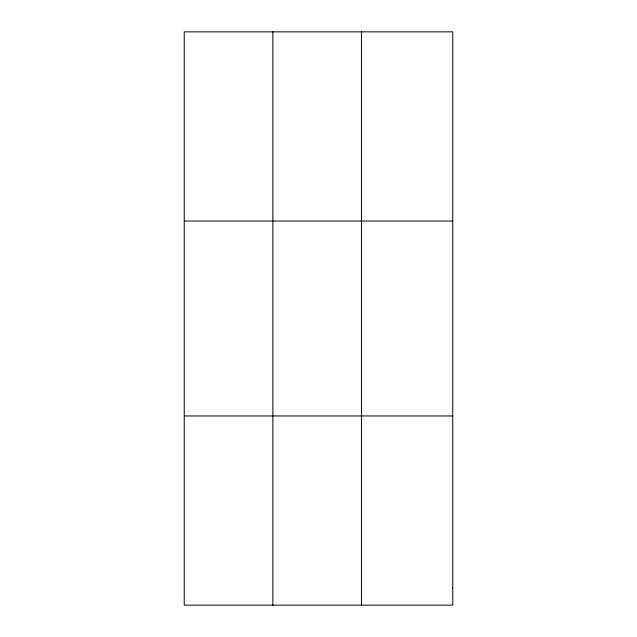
<?xml version="1.0" encoding="UTF-8"?>
<svg xmlns="http://www.w3.org/2000/svg" width="637" height="637" viewBox="0 0 637 637"><rect width="100%" height="100%" fill="white"/><g stroke="black" fill="none" stroke-linecap="round" stroke-linejoin="round"><path stroke-width="0.96" d="M272.851 605.15L272.851 31.85M361.466 605.15L361.466 31.85M184.236 221.039L452.764 221.039M184.236 415.961L452.764 415.961M452.764 587.951L452.764 605.15L184.236 605.15L184.236 31.85L452.764 31.85L452.764 587.951"/></g></svg>
